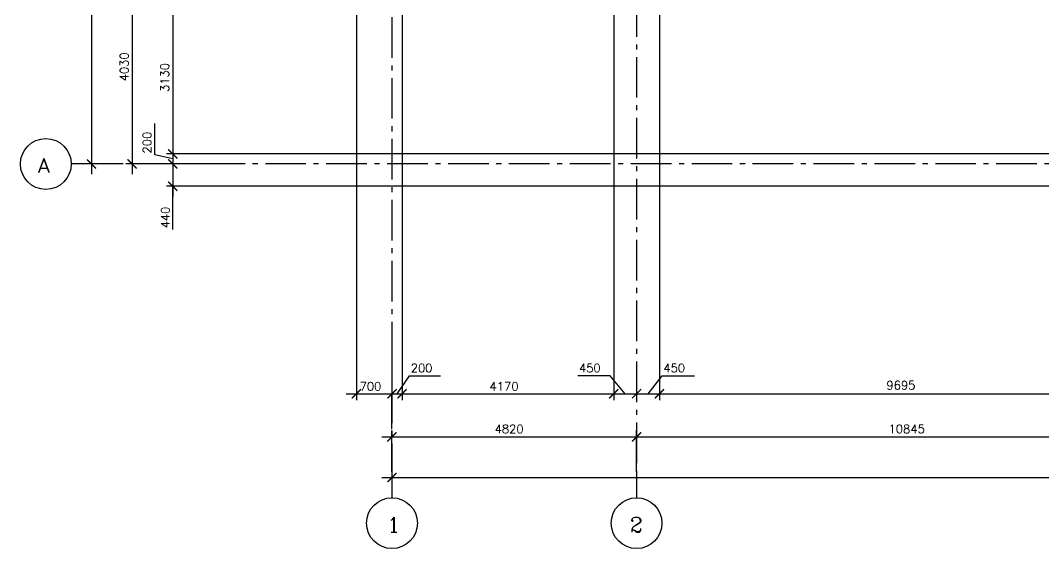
# Model space of a CAD drawing. Header units: millimetres. Extents: x 60 to 102290, y 34 to 65730.
# Drawn here: x 55321 to 75478, y 36 to 10440 of the extents above; entities that cross this region are included whole.
import ezdxf

# ---------------------------------------------------------------- set-up
doc = ezdxf.new("R2010")
doc.units = ezdxf.units.MM
doc.linetypes.add('GOST2.303 6', pattern=[12, 8, -1.5, 1, -1.5])
doc.layers.add('axes', color=40, linetype='GOST2.303 6')
doc.layers.add('dim', color=4, linetype='Continuous')
doc.styles.add('GOST 2.304', font='romanc.shx', dxfattribs={"oblique": 15})

msp = doc.modelspace()

# ---------------------------------------------------------------- linework, layer by layer
at = {"layer": 'axes', "ltscale": 100, "extrusion": (1, 0, 0)}
for p, q in [((62640.6, 27305.7), (62640.6, 1536.5)), ((67460.3, 12120.1), (67460.3, 1536.5)), ((62640.6, 1536.5), (62640.6, 1036.5)), ((67460.3, 1536.5), (67460.3, 1036.5))]:
    msp.add_line(p, q, dxfattribs=at)
at = {"layer": 'axes', "ltscale": 100, "extrusion": (0, 1, 0)}
for p, q in [((56821, 7613.2), (56321, 7613.2)), ((78945.8, 7613.2), (56821, 7613.2))]:
    msp.add_line(p, q, dxfattribs=at)
at = {"layer": 'axes', "color": 18, "linetype": 'Continuous', "true_color": 0x000000}
for centre in [(55821, 7613.2), (62640.6, 536.5), (67460.3, 536.5)]:
    msp.add_circle(centre, 500, dxfattribs=at)
at = {"layer": 'dim', "ltscale": 100}
for p, q in [((56721, 25773.3), (56721, 7413.2)), ((61940.6, 11237.5), (61940.6, 2961.5)), ((62840.6, 11237.5), (62840.6, 2961.5)), ((67010.3, 11237.5), (67010.3, 2961.5)), ((67010.3, 11237.5), (67010.3, 2961.5)), ((67910.3, 11237.5), (67910.3, 2961.5)), ((67910.3, 11237.5), (67910.3, 2961.5)), ((57971, 7794.8), (57971, 8407.3)), ((58321, 8013.2), (58321, 7413.2)), ((58321, 7713.2), (57971, 7794.8)), ((77899.5, 7813.2), (58196, 7813.2)), ((77899.5, 7813.2), (58196, 7813.2)), ((58321, 7813.2), (58321, 6973.3)), ((57307.5, 7613.2), (56596, 7613.2)), ((58163.5, 7613.2), (57396, 7613.2)), ((59175.9, 7613.2), (58196, 7613.2)), ((59175.9, 7613.2), (58196, 7613.2)), ((62840.6, 7594), (62840.6, 2961.5)), ((77899.5, 7173.3), (58196, 7173.3)), ((58321, 6319.7), (58321, 7173.3)), ((62640.6, 3761.8), (62640.6, 2961.5)), ((62640.6, 3761.8), (62640.6, 2961.5)), ((67460.3, 3704.7), (67460.3, 2961.5)), ((67460.3, 3704.7), (67460.3, 2961.5)), ((62740.6, 3086.5), (62984.1, 3436.5)), ((62984.1, 3436.5), (63596.6, 3436.5)), ((66936.9, 3436.5), (66299.4, 3436.5)), ((67235.3, 3086.5), (66936.9, 3436.5)), ((67685.3, 3086.5), (67962.1, 3436.5)), ((67962.1, 3436.5), (68599.6, 3436.5)), ((61740.6, 3086.5), (62840.6, 3086.5)), ((62440.6, 3086.5), (63040.6, 3086.5)), ((62640.6, 2386.5), (62640.6, 3086.5)), ((62640.6, 3086.5), (65900.6, 3086.5)), ((62640.6, 3086.5), (67210.3, 3086.5)), ((66810.3, 3086.5), (67660.3, 3086.5)), ((67260.3, 3086.5), (68110.3, 3086.5)), ((62440.6, 2236.5), (67660.3, 2236.5)), ((62640.6, 1549), (62640.6, 2361.5)), ((67460.3, 1549), (67460.3, 2361.5)), ((67460.3, 1549), (67460.3, 2361.5)), ((62640.6, 1717.7), (62640.6, 1311.5))]:
    msp.add_line(p, q, dxfattribs=at)
at = {"layer": 'dim'}
for p, q in [((57521, 11843.3), (57521, 7413.2)), ((58321, 11143.3), (58321, 7613.2)), ((67710.3, 3086.5), (77805.3, 3086.5)), ((67260.3, 2236.5), (78505.3, 2236.5)), ((62440.6, 1436.5), (100040.3, 1436.5))]:
    msp.add_line(p, q, dxfattribs=at)
at = {"layer": 'dim', "const_width": 27}
for points in [[(58231, 7903.2), (58411, 7723.2)], [(58411, 7723.2), (58231, 7903.2)], [(56631, 7703.2), (56811, 7523.2)], [(57431, 7703.2), (57611, 7523.2)], [(58231, 7703.2), (58411, 7523.2)], [(58411, 7523.2), (58231, 7703.2)], [(58231, 7263.3), (58411, 7083.3)], [(62030.6, 3176.5), (61850.6, 2996.5)], [(62550.6, 2996.5), (62730.6, 3176.5)], [(62730.6, 3176.5), (62550.6, 2996.5)], [(62750.6, 2996.5), (62930.6, 3176.5)], [(62930.6, 3176.5), (62750.6, 2996.5)], [(66920.3, 2996.5), (67100.3, 3176.5)], [(67100.3, 3176.5), (66920.3, 2996.5)], [(67370.3, 2996.5), (67550.3, 3176.5)], [(67550.3, 3176.5), (67370.3, 2996.5)], [(67820.3, 2996.5), (68000.3, 3176.5)], [(68000.3, 3176.5), (67820.3, 2996.5)], [(62730.6, 2326.5), (62550.6, 2146.5)], [(67370.3, 2146.5), (67550.3, 2326.5)], [(67550.3, 2326.5), (67370.3, 2146.5)], [(62730.6, 1526.5), (62550.6, 1346.5)]]:
    msp.add_lwpolyline(points, dxfattribs=at)

# ---------------------------------------------------------------- texts
at = {"layer": 'axes', "color": 18, "linetype": 'Continuous', "true_color": 0x000000, "style": 'GOST 2.304'}
for s, p in [('А', (55646, 7438.2)), ('1', (62548.7, 361.5)), ('2', (67329, 361.5))]:
    msp.add_text(s, height=291.7, dxfattribs=at).set_placement(p)
at = {"layer": 'dim', "style": 'GOST 2.304'}
for s, p in [('4030', (57448.2, 9240.8)), ('3130', (58248.2, 9031.4)), ('200', (57898.8, 7819.8)), ('440', (58258.5, 6344.7))]:
    msp.add_text(s, height=166.67, rotation=90, dxfattribs=at).set_placement(p)
for s, p in [('200', (63009.1, 3508.7)), ('450', (66324.4, 3509.4)), ('450', (67987.1, 3509.4)), ('700', (62003.1, 3149)), ('4170', (64563, 3149)), ('9695', (72382.1, 3170.7)), ('4820', (64663, 2308.7)), ('10845', (72424.5, 2309.4))]:
    msp.add_text(s, height=166.67, dxfattribs=at).set_placement(p)

doc.saveas('drawing.dxf')
